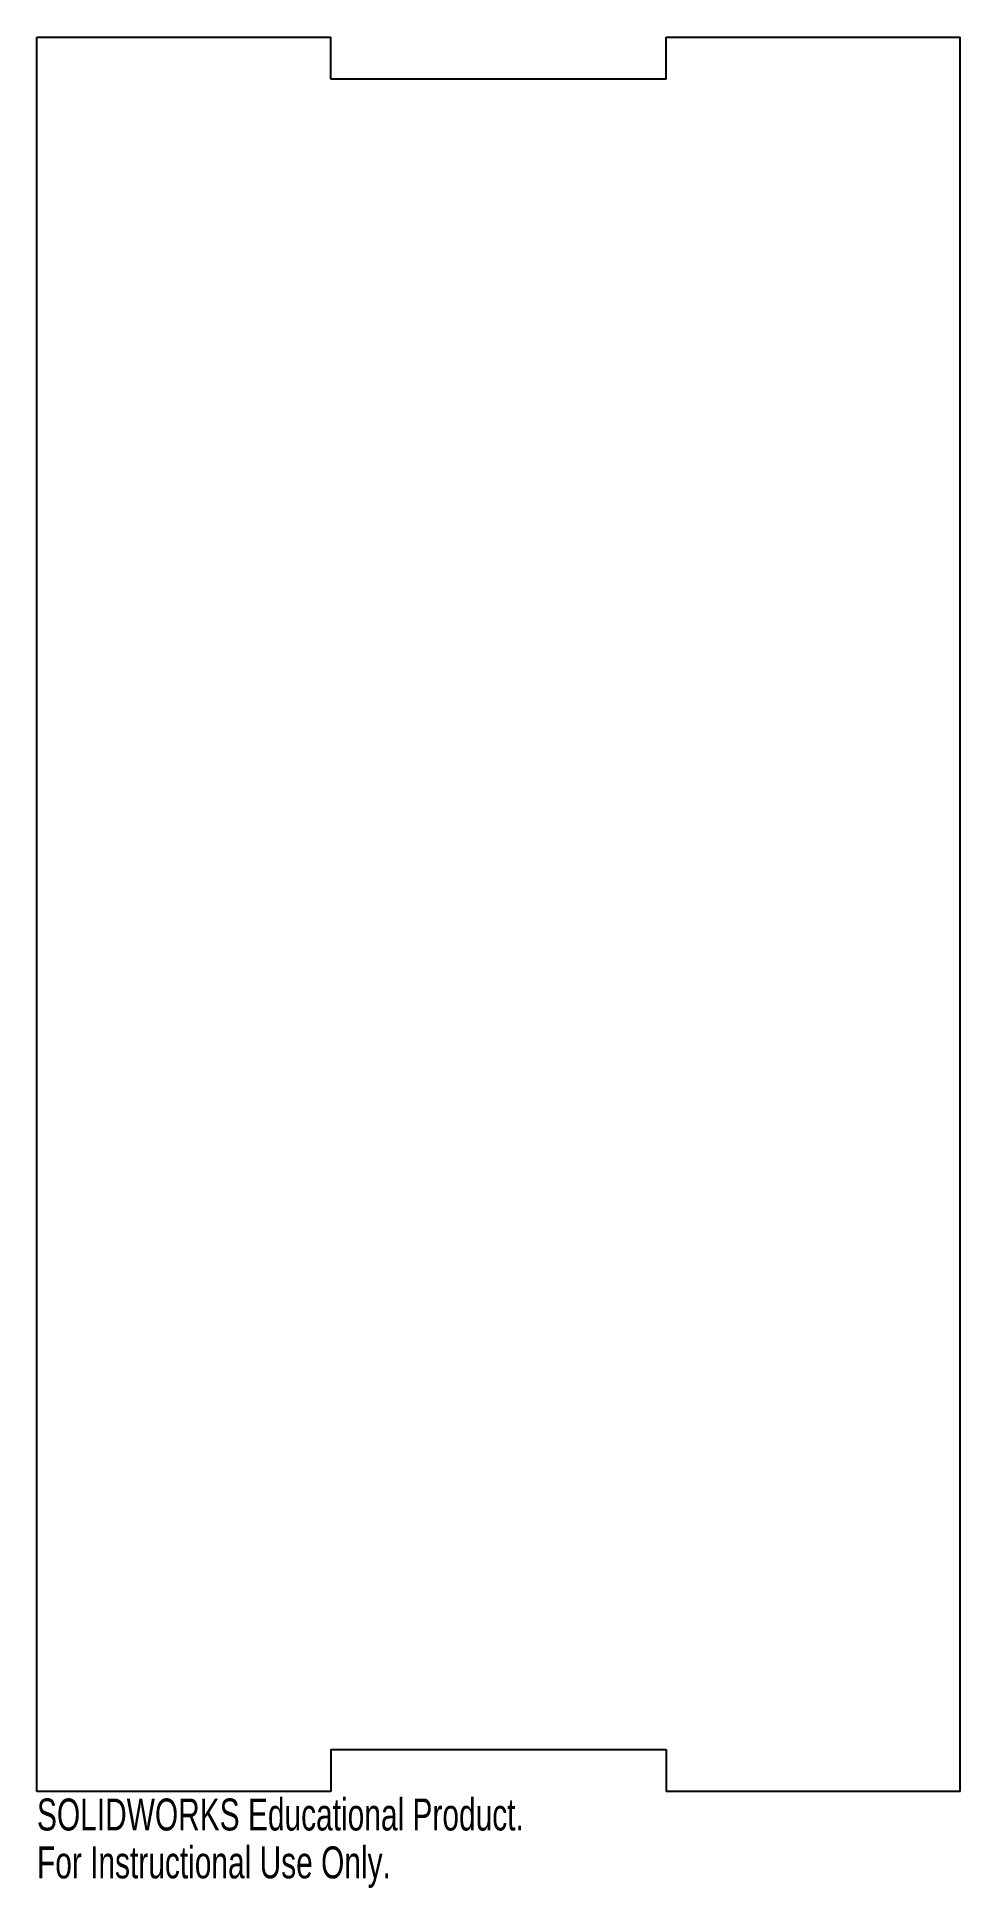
# Model space of a CAD drawing. Header units: inches. Extents: x -2.8 to 2.8, y -5.8 to 5.2.
import ezdxf

# ---------------------------------------------------------------- set-up
doc = ezdxf.new("R2010")
doc.units = ezdxf.units.IN
doc.header["$MEASUREMENT"] = 0
doc.styles.add('SLDTEXTSTYLE0', font='TXT', dxfattribs={"width": 0.7})

msp = doc.modelspace()

# ---------------------------------------------------------------- linework, layer by layer
at = {"color": 7, "linetype": 'Continuous', "lineweight": 25}
for p, q in [((-2.75, 5.224), (-1, 5.224)), ((-2.75, -5.224), (-2.75, 5.224)), ((-1, 4.974), (-1, 5.224)), ((1, 5.224), (2.75, 5.224)), ((1, 4.974), (1, 5.224)), ((2.75, -5.224), (2.75, 5.224)), ((1, 4.974), (-1, 4.974)), ((-1, -4.974), (-1, -5.224)), ((-1, -4.974), (1, -4.974)), ((1, -4.974), (1, -5.224)), ((-1, -5.224), (-2.75, -5.224)), ((2.75, -5.224), (1, -5.224))]:
    msp.add_line(p, q, dxfattribs=at)

# ---------------------------------------------------------------- texts
at = {"color": 7, "linetype": 'Continuous', "char_height": 0.1903, "attachment_point": 1, "style": 'SLDTEXTSTYLE0'}
for s, insert in [('SOLIDWORKS Educational Product.', (-2.75, -5.265)), ('For Instructional Use Only.', (-2.75, -5.55))]:
    msp.add_mtext(s, dxfattribs=dict(at, insert=insert))

doc.saveas('drawing.dxf')
